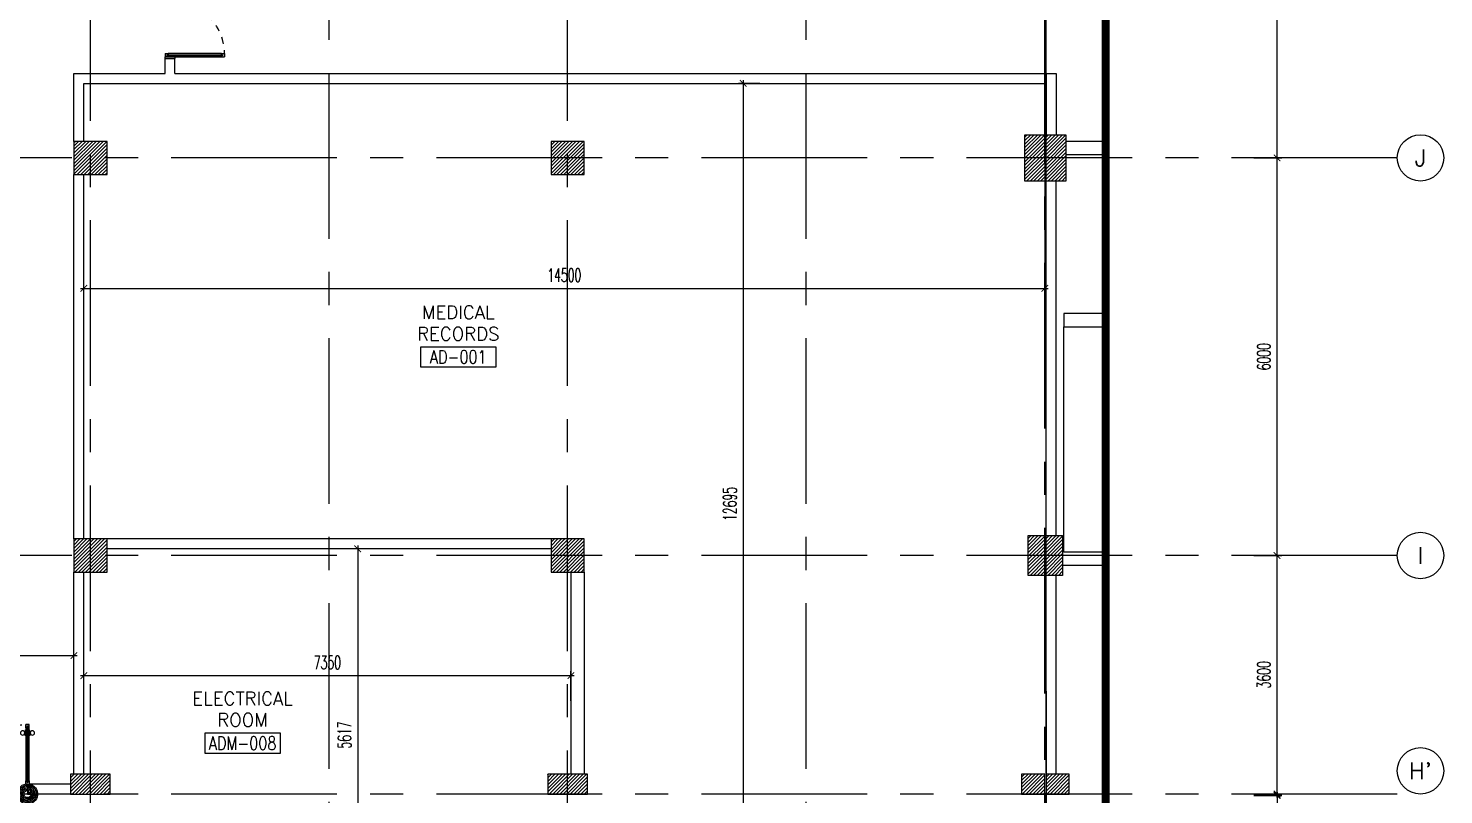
# Model space of a CAD drawing. Extents: x 417819.9 to 417911.9, y 43448 to 43539.2.
# Drawn here: x 417890.56 to 417911.92, y 43494.48 to 43506.05 of the extents above; entities that cross this region are included whole.
import ezdxf
from ezdxf.enums import TextEntityAlignment as Align

# ---------------------------------------------------------------- set-up
doc = ezdxf.new("R2010")
doc.units = 0
doc.header["$MEASUREMENT"] = 0
doc.header["$PDMODE"] = 3
doc.header["$PDSIZE"] = 0.1
for name, pattern in [('CENTER2', [1.125, 0.75, -0.125, 0.125, -0.125]), ('CENTERX2', [4, 2.5, -0.5, 0.5, -0.5]), ('HIDDEN', [0.375, 0.25, -0.125])]:
    doc.linetypes.add(name, pattern=pattern)
doc.layers.get('0').update_dxf_attribs({"linetype": 'CONTINUOUS'})
doc.layers.get('DEFPOINTS').update_dxf_attribs({"linetype": 'CONTINUOUS'})
for name, color, linetype in [('AX', 6, 'CONTINUOUS'), ('AX-CR', 2, 'CONTINUOUS'), ('AX-DIM', 4, 'CONTINUOUS'), ('AX-TXT', 4, 'CONTINUOUS'), ('AXES', 11, 'CENTERX2'), ('COL', 2, 'CONTINUOUS'), ('COUNTER', 2, 'CONTINUOUS'), ('DIM', 4, 'CONTINUOUS'), ('DOOR', 4, 'CONTINUOUS'), ('EJ', 8, 'CONTINUOUS'), ('ELEV', 2, 'CONTINUOUS'), ('HAT', 8, 'CONTINUOUS'), ('RM-BOX', 2, 'CONTINUOUS'), ('RM-NAME', 2, 'CONTINUOUS'), ('RM-NO', 2, 'CONTINUOUS'), ('WALL', 2, 'CONTINUOUS')]:
    doc.layers.add(name, color=color, linetype=linetype)
doc.layers.get('EJ').off()
doc.styles.add('ROMANS', font='ROMANS.shx', dxfattribs={"width": 0.6})
doc.dimstyles.new('STANDARD in', dxfattribs={"dimtxt": 0.2, "dimasz": 0.1, "dimexe": 0.07, "dimexo": 0.05, "dimgap": 0.1, "dimtad": 1, "dimdec": 0, "dimlfac": 1000, "dimzin": 0, "dimdsep": 46, "dimtxsty": 'ROMANS', "dimblk": 'ARCHTICK', "dimcen": 0.05, "dimdle": 0.05, "dimclrd": 4, "dimclre": 4, "dimclrt": 2, "dimadec": 0, "dimazin": 0, "dimtfac": 1, "dimtdec": 0, "dimtmove": 2, "dimatfit": 3, "dimfxl": 0, "dimtolj": 1, "dimtzin": 0, "dimarcsym": 0})
pattern_1 = [(45, (417522.151385, 43455.963322), (-0.0265165043, 0.0265165043), [])]

# ---------------------------------------------------------------- blocks, each defined once
blk = doc.blocks.new('A$C272A55A0')
at = {"layer": 'DOOR', "color": 0, "linetype": 'ByBlock'}
for p, q in [((0, 900), (0, 1050)), ((50, 1050), (0, 1050)), ((0, 900), (25, 900)), ((25, 950), (50, 950)), ((25, 900), (25, 950)), ((75, 900), (25, 900)), ((25, 850), (25, 900)), ((58, 870), (42, 870)), ((42, 870), (42, 850)), ((50, 950), (50, 1050)), ((58, 850), (58, 870)), ((75, 900), (75, 850)), ((1725, 900), (1775, 900)), ((1725, 900), (1725, 850)), ((1742, 870), (1758, 870)), ((1742, 850), (1742, 870)), ((1750, 950), (1750, 1050)), ((1750, 1050), (1800, 1050)), ((1775, 950), (1750, 950)), ((1758, 870), (1758, 850)), ((1775, 900), (1775, 950)), ((1800, 900), (1775, 900)), ((1775, 850), (1775, 900)), ((1800, 1050), (1800, 900)), ((42, 850), (25, 850)), ((75, 850), (58, 850)), ((1725, 850), (1742, 850)), ((1758, 850), (1775, 850)), ((25, 50), (42, 50)), ((25, 50), (25, 0)), ((25, 0), (75, 0)), ((75, 0), (25, 0)), ((42, 50), (42, 30)), ((42, 30), (58, 30)), ((58, 50), (75, 50)), ((58, 50), (58, 30)), ((75, 50), (75, 0)), ((1718, 160), (1709, 160)), ((1709, 95), (1709, 160)), ((1718, 95), (1709, 95)), ((1725, 173), (1718, 173)), ((1718, 173), (1718, 83)), ((1718, 95), (1718, 160)), ((1725, 83), (1718, 83)), ((1742, 50), (1725, 50)), ((1725, 50), (1725, 0)), ((1775, 0), (1725, 0)), ((1725, 0), (1775, 0)), ((1742, 50), (1742, 30)), ((1758, 30), (1742, 30)), ((1775, 50), (1758, 50)), ((1758, 50), (1758, 30)), ((1775, 173), (1782, 173)), ((1775, 83), (1782, 83)), ((1775, 50), (1775, 0)), ((1782, 173), (1782, 83)), ((1782, 160), (1791, 160)), ((1782, 95), (1782, 160)), ((1782, 95), (1791, 95)), ((1791, 95), (1791, 160))]:
    blk.add_line(p, q, dxfattribs=at)
at = {"layer": 'DOOR', "color": 9, "linetype": 'ByBlock'}
for p, q in [((50, 1050), (0, 1010)), ((50, 1050), (0, 937)), ((50, 1050), (37, 950)), ((1750, 1050), (1800, 1010)), ((1750, 1050), (1800, 937)), ((1750, 1050), (1763, 950))]:
    blk.add_line(p, q, dxfattribs=at)
at = {"layer": 'DOOR', "linetype": 'ByBlock'}
for p, q in [((25, 850), (25, 50)), ((42, 850), (42, 50)), ((58, 850), (58, 50)), ((75, 50), (75, 850)), ((1725, 50), (1725, 850)), ((1742, 850), (1742, 50)), ((1758, 850), (1758, 50)), ((1775, 850), (1775, 50))]:
    blk.add_line(p, q, dxfattribs=at)
at = {"layer": 'DOOR', "color": 0, "linetype": 'ByBlock'}
for centre in [(1676, 128), (1824, 128)]:
    blk.add_circle(centre, 32.4, dxfattribs=at)
at = {"layer": 'DOOR', "color": 9, "linetype": 'ByBlock'}
for centre, radius, start, end in [((50, 1050), 54.4, 203.2074, 270), ((50, 1050), 74.4, 227.7764, 270), ((50, 1050), 94.4, 238.0182, 270), ((50, 1050), 114, 244.0838, 257.3774), ((50, 1050), 134, 248.1598, 259.28), ((50, 1050), 154, 251.1053, 256.2858), ((50, 1050), 34.4, 180, 270), ((50, 1050), 14.4, 180, 270), ((1750, 1050), 14.4, 270, 0), ((1750, 1050), 34.4, 270, 0), ((1750, 1050), 54.4, 270, 336.7926), ((1750, 1050), 74.4, 270, 312.2236), ((1750, 1050), 94.4, 270, 301.9818), ((1750, 1050), 114, 282.6226, 295.9162), ((1750, 1050), 134, 280.72, 291.8402), ((1750, 1050), 154, 283.7142, 288.8947)]:
    blk.add_arc(centre, radius, start, end, dxfattribs=at)
at = {"layer": 'DOOR', "linetype": 'HIDDEN', "ltscale": 0.5}
for centre, start, end in [((50, 851), 268.3174, 3.2965), ((1750, 851), 176.7035, 271.6826)]:
    blk.add_arc(centre, 851, start, end, dxfattribs=at)
at = {"layer": 'WALL', "linetype": 'ByBlock'}
blk.add_line((1800, 900), (1800, 1050), dxfattribs=at)
blk = doc.blocks.new('RM1')
at = {"layer": 'RM-BOX'}
blk.add_lwpolyline([(570, -200), (-570, -200), (-570, -500), (570, -500)], close=True, dxfattribs=at)
at = {"layer": 'RM-NAME', "style": 'ROMANS'}
for tag, p in [('ROOMNAME1', (0, 324)), ('ROOMNAME2', (0, 0))]:
    blk.add_attdef(tag, text='', height=200, dxfattribs=at).set_placement(p, align=Align.MIDDLE)
at = {"layer": 'RM-NO', "style": 'ROMANS', "width": 0.8}
blk.add_attdef('ROOMNO', text='', height=200, dxfattribs=at).set_placement((0, -350), align=Align.MIDDLE)
blk = doc.blocks.new('*X62')
at = {"color": 0}
for p, q in [((196689, 41938), (197151, 42401)), ((196689, 41991), (197098, 42401)), ((196689, 42044), (197045, 42401)), ((196689, 42097), (196992, 42401)), ((196689, 42150), (196939, 42401)), ((196689, 42203), (196886, 42401)), ((196689, 42256), (196833, 42401)), ((196689, 42309), (196780, 42401)), ((196689, 42363), (196727, 42401)), ((196704, 41901), (197189, 42385)), ((196757, 41901), (197189, 42332)), ((196810, 41901), (197189, 42279)), ((196863, 41901), (197189, 42226)), ((196916, 41901), (197189, 42173)), ((196970, 41901), (197189, 42120)), ((197023, 41901), (197189, 42067)), ((197076, 41901), (197189, 42014)), ((197129, 41901), (197189, 41961)), ((197182, 41901), (197189, 41908))]:
    blk.add_line(p, q, dxfattribs=at)
blk = doc.blocks.new('COL50')
at = {"layer": 'COL'}
blk.add_lwpolyline([(-250, 250), (-250, -250), (250, -250), (250, 250)], close=True, dxfattribs=at)
blk = doc.blocks.new('*X63')
at = {"color": 0}
for p, q in [((203889, 41926), (204364, 42401)), ((203889, 41979), (204311, 42401)), ((203889, 42032), (204258, 42401)), ((203889, 42085), (204205, 42401)), ((203889, 42138), (204152, 42401)), ((203889, 42191), (204099, 42401)), ((203889, 42244), (204046, 42401)), ((203889, 42297), (203993, 42401)), ((203889, 42350), (203940, 42401)), ((203917, 41901), (204389, 42373)), ((203970, 41901), (204389, 42320)), ((204023, 41901), (204389, 42267)), ((204076, 41901), (204389, 42214)), ((204129, 41901), (204389, 42161)), ((204182, 41901), (204389, 42108)), ((204235, 41901), (204389, 42055)), ((204288, 41901), (204389, 42001)), ((204341, 41901), (204389, 41948))]:
    blk.add_line(p, q, dxfattribs=at)
blk = doc.blocks.new('*X65')
at = {"color": 0}
for p, q in [((203889, 47918), (204371, 48401)), ((203889, 47972), (204318, 48401)), ((203889, 48025), (204265, 48401)), ((203889, 48078), (204212, 48401)), ((203889, 48131), (204159, 48401)), ((203889, 48184), (204106, 48401)), ((203889, 48237), (204053, 48401)), ((203889, 48290), (204000, 48401)), ((203889, 48343), (203947, 48401)), ((203924, 47901), (204389, 48365)), ((203977, 47901), (204389, 48312)), ((204030, 47901), (204389, 48259)), ((204083, 47901), (204389, 48206)), ((204136, 47901), (204389, 48153)), ((204189, 47901), (204389, 48100)), ((204242, 47901), (204389, 48047)), ((204295, 47901), (204389, 47994)), ((204348, 47901), (204389, 47941))]:
    blk.add_line(p, q, dxfattribs=at)
blk = doc.blocks.new('*X76')
at = {"color": 0}
for p, q in [((84179, 47905), (84676, 48401)), ((84179, 47958), (84623, 48401)), ((84179, 48011), (84570, 48401)), ((84179, 48064), (84516, 48401)), ((84179, 48117), (84463, 48401)), ((84179, 48170), (84410, 48401)), ((84179, 48223), (84357, 48401)), ((84179, 48276), (84304, 48401)), ((84179, 48329), (84251, 48401)), ((84179, 48382), (84198, 48401)), ((84229, 47901), (84679, 48352)), ((84282, 47901), (84679, 48299)), ((84335, 47901), (84679, 48246)), ((84388, 47901), (84679, 48193)), ((84441, 47901), (84679, 48139)), ((84494, 47901), (84679, 48086)), ((84547, 47901), (84679, 48033)), ((84600, 47901), (84679, 47980)), ((84653, 47901), (84679, 47927))]:
    blk.add_line(p, q, dxfattribs=at)
blk = doc.blocks.new('C11')
at = {"layer": 'HAT'}
h = blk.add_hatch(dxfattribs=at)
h.set_pattern_fill('ANSI31', color=256, scale=300, style=0)
h.set_pattern_definition([(45, (-383765.23, -62181), (-26.5165043, 26.5165043), [])])
h.paths.add_polyline_path([(-20, 350), (-20, 700), (-320, 700), (-320, 350)])
h.paths.add_polyline_path([(-320, 0), (-20, 0), (-20, 350), (-320, 350)])
h = blk.add_hatch(dxfattribs=at)
h.set_pattern_fill('ANSI31', color=256, scale=300, style=0)
h.set_pattern_definition([(45, (-383445.23, -62181), (-26.5165043, 26.5165043), [])])
h.paths.add_polyline_path([(300, 350), (300, 700), (0, 700), (0, 350)])
h.paths.add_polyline_path([(0, 0), (300, 0), (300, 350), (0, 350)])
at = {"layer": 'COL'}
for points in [[(-20, 700), (-20, 0), (-320, 0), (-320, 700)], [(300, 700), (300, 0), (0, 0), (0, 700)]]:
    blk.add_lwpolyline(points, close=True, dxfattribs=at)
blk = doc.blocks.new('_ARCHTICK')
at = {"color": 0, "linetype": 'ByBlock', "const_width": 0.15}
blk.add_lwpolyline([(-0.5, -0.5), (0.5, 0.5)], dxfattribs=at)
blk = doc.blocks.new('*D411')
at = {"layer": 'DEFPOINTS', "color": 0}
for p in [(417895.925, 43498.194), (417895.529, 43492.577), (417895.967, 43492.577)]:
    blk.add_point(p, dxfattribs=at)
at = {"layer": 'DIM', "color": 4, "lineweight": -2}
for p, q in [((417895.529, 43498.244), (417895.529, 43492.527)), ((417895.875, 43498.194), (417895.459, 43498.194)), ((417895.917, 43492.577), (417895.459, 43492.577))]:
    blk.add_line(p, q, dxfattribs=at)
at = {"layer": 'DIM', "color": 4, "lineweight": -2, "xscale": 0.1, "yscale": 0.1, "zscale": 0.1}
for p, rotation in [((417895.529, 43498.194), 90), ((417895.529, 43492.577), 270)]:
    blk.add_blockref('_ARCHTICK', p, dxfattribs=dict(at, rotation=rotation))
at = {"layer": 'DIM', "color": 2, "insert": (417895.329, 43495.386), "char_height": 0.2, "attachment_point": 5, "rotation": 90, "style": 'ROMANS'}
blk.add_mtext('\\A1;5617', dxfattribs=at)
blk = doc.blocks.new('*D412')
at = {"layer": 'DEFPOINTS', "color": 0}
for p in [(417898.747, 43496.281), (417891.397, 43495.852), (417898.747, 43495.852)]:
    blk.add_point(p, dxfattribs=at)
at = {"layer": 'DIM', "color": 4, "lineweight": -2}
for p, q in [((417891.397, 43495.902), (417891.397, 43496.351)), ((417898.747, 43495.902), (417898.747, 43496.351)), ((417891.347, 43496.281), (417898.797, 43496.281))]:
    blk.add_line(p, q, dxfattribs=at)
at = {"layer": 'DIM', "color": 4, "lineweight": -2, "xscale": 0.1, "yscale": 0.1, "zscale": 0.1, "rotation": 180}
blk.add_blockref('_ARCHTICK', (417891.397, 43496.281), dxfattribs=at)
at = {"layer": 'DIM', "color": 4, "lineweight": -2, "xscale": 0.1, "yscale": 0.1, "zscale": 0.1}
blk.add_blockref('_ARCHTICK', (417898.747, 43496.281), dxfattribs=at)
at = {"layer": 'DIM', "color": 2, "insert": (417895.072, 43496.481), "char_height": 0.2, "attachment_point": 5, "style": 'ROMANS'}
blk.add_mtext('\\A1;7350', dxfattribs=at)
blk = doc.blocks.new('*D415')
at = {"layer": 'DEFPOINTS', "color": 0}
for p in [(417901.647, 43505.219), (417901.345, 43492.524), (417901.647, 43492.524)]:
    blk.add_point(p, dxfattribs=at)
at = {"layer": 'DIM', "color": 4, "lineweight": -2}
for p, q in [((417901.597, 43505.219), (417901.275, 43505.219)), ((417901.345, 43505.269), (417901.345, 43492.474)), ((417901.597, 43492.524), (417901.275, 43492.524))]:
    blk.add_line(p, q, dxfattribs=at)
at = {"layer": 'DIM', "color": 4, "lineweight": -2, "xscale": 0.1, "yscale": 0.1, "zscale": 0.1}
for p, rotation in [((417901.345, 43505.219), 90), ((417901.345, 43492.524), 270)]:
    blk.add_blockref('_ARCHTICK', p, dxfattribs=dict(at, rotation=rotation))
at = {"layer": 'DIM', "color": 2, "insert": (417901.145, 43498.872), "char_height": 0.2, "attachment_point": 5, "rotation": 90, "style": 'ROMANS'}
blk.add_mtext('\\A1;12695', dxfattribs=at)
blk = doc.blocks.new('*D416')
at = {"layer": 'DEFPOINTS', "color": 0}
for p in [(417905.897, 43502.126), (417905.897, 43502.126), (417891.397, 43500.233)]:
    blk.add_point(p, dxfattribs=at)
at = {"layer": 'DIM', "color": 4, "lineweight": -2}
for p, q in [((417891.347, 43502.126), (417905.947, 43502.126)), ((417891.397, 43500.283), (417891.397, 43502.196)), ((417905.897, 43502.176), (417905.897, 43502.196))]:
    blk.add_line(p, q, dxfattribs=at)
at = {"layer": 'DIM', "color": 4, "lineweight": -2, "xscale": 0.1, "yscale": 0.1, "zscale": 0.1, "rotation": 180}
blk.add_blockref('_ARCHTICK', (417891.397, 43502.126), dxfattribs=at)
at = {"layer": 'DIM', "color": 4, "lineweight": -2, "xscale": 0.1, "yscale": 0.1, "zscale": 0.1}
blk.add_blockref('_ARCHTICK', (417905.897, 43502.126), dxfattribs=at)
at = {"layer": 'DIM', "color": 2, "insert": (417898.647, 43502.326), "char_height": 0.2, "attachment_point": 5, "style": 'ROMANS'}
blk.add_mtext('\\A1;14500', dxfattribs=at)
blk = doc.blocks.new('*D433')
at = {"layer": 'DEFPOINTS', "color": 0}
for p in [(417891.247, 43496.584), (417888.147, 43495.825), (417891.247, 43495.825)]:
    blk.add_point(p, dxfattribs=at)
at = {"layer": 'DIM', "color": 4, "lineweight": -2}
for p, q in [((417888.097, 43496.584), (417891.297, 43496.584)), ((417888.147, 43495.875), (417888.147, 43496.654)), ((417891.247, 43495.875), (417891.247, 43496.654))]:
    blk.add_line(p, q, dxfattribs=at)
at = {"layer": 'DIM', "color": 4, "lineweight": -2, "xscale": 0.1, "yscale": 0.1, "zscale": 0.1, "rotation": 180}
blk.add_blockref('_ARCHTICK', (417888.147, 43496.584), dxfattribs=at)
at = {"layer": 'DIM', "color": 4, "lineweight": -2, "xscale": 0.1, "yscale": 0.1, "zscale": 0.1}
blk.add_blockref('_ARCHTICK', (417891.247, 43496.584), dxfattribs=at)
at = {"layer": 'DIM', "color": 2, "insert": (417889.697, 43496.784), "char_height": 0.2, "attachment_point": 5, "style": 'ROMANS'}
blk.add_mtext('\\A1;3100', dxfattribs=at)
blk = doc.blocks.new('fe-door')
at = {"layer": 'DOOR', "color": 0, "linetype": 'ByBlock'}
for p, q in [((-900, 1775), (-900, 1725)), ((-900, 1725), (-900, 1775)), ((-850, 1775), (-900, 1775)), ((-850, 1725), (-900, 1725)), ((-870, 1758), (-870, 1742)), ((-850, 1758), (-870, 1758)), ((-850, 1742), (-870, 1742)), ((-850, 1775), (-850, 1758)), ((-850, 1742), (-850, 1725)), ((-818, 1775), (-818, 1782)), ((-728, 1782), (-818, 1782)), ((-818, 1725), (-818, 1718)), ((-728, 1718), (-818, 1718)), ((-805, 1782), (-805, 1791)), ((-805, 1791), (-740, 1791)), ((-805, 1782), (-740, 1782)), ((-805, 1718), (-805, 1709)), ((-805, 1718), (-740, 1718)), ((-805, 1709), (-740, 1709)), ((-740, 1782), (-740, 1791)), ((-740, 1718), (-740, 1709)), ((-728, 1775), (-728, 1782)), ((-728, 1725), (-728, 1718)), ((-50, 1758), (-50, 1775)), ((-50, 1775), (0, 1775)), ((-30, 1758), (-50, 1758)), ((-50, 1725), (-50, 1742)), ((-50, 1742), (-30, 1742)), ((0, 1725), (-50, 1725)), ((-30, 1742), (-30, 1758)), ((150, 1800), (0, 1800)), ((0, 1800), (0, 1775)), ((0, 1725), (0, 1775)), ((0, 1775), (150, 1775)), ((150, 1775), (150, 1800)), ((0, 75), (0, 25)), ((0, 75), (50, 75)), ((0, 0), (0, 25)), ((0, 25), (50, 25)), ((150, 25), (0, 25)), ((0, 0), (150, 0)), ((30, 58), (30, 42)), ((50, 58), (30, 58)), ((30, 42), (50, 42)), ((50, 75), (50, 58)), ((50, 42), (50, 25)), ((150, 25), (150, 0)), ((850, 58), (850, 75)), ((850, 75), (900, 75)), ((850, 58), (870, 58)), ((850, 25), (850, 42)), ((850, 42), (870, 42)), ((850, 25), (900, 25)), ((870, 42), (870, 58)), ((900, 25), (900, 75)), ((900, 75), (900, 25))]:
    blk.add_line(p, q, dxfattribs=at)
at = {"layer": 'DOOR', "linetype": 'ByBlock'}
for p, q in [((-50, 1775), (-850, 1775)), ((-50, 1758), (-850, 1758)), ((-50, 1742), (-850, 1742)), ((-850, 1725), (-50, 1725)), ((850, 75), (50, 75)), ((50, 58), (850, 58)), ((50, 42), (850, 42)), ((50, 25), (850, 25))]:
    blk.add_line(p, q, dxfattribs=at)
at = {"layer": 'DOOR', "color": 0, "linetype": 'ByBlock'}
for centre in [(-773, 1824), (-773, 1676)]:
    blk.add_circle(centre, 32.4, dxfattribs=at)
at = {"layer": 'DOOR', "linetype": 'HIDDEN', "ltscale": 0.5}
for centre, start, end in [((-49, 1750), 178.3174, 273.2965), ((49, 50), 358.3174, 93.2965)]:
    blk.add_arc(centre, 851, start, end, dxfattribs=at)
at = {"layer": 'WALL'}
for p, q in [((0, 1800), (150, 1800)), ((0, 0), (150, 0))]:
    blk.add_line(p, q, dxfattribs=at)
at = {"layer": 'WALL', "linetype": 'ByBlock'}
blk.add_line((0, 1800), (150, 1800), dxfattribs=at)
blk = doc.blocks.new('AXL')
at = {"layer": 'AX-CR'}
blk.add_circle((-350, 0), 350, dxfattribs=at)
at = {"layer": 'AX-TXT', "style": 'ROMANS'}
blk.add_attdef('AX', text='', height=250, dxfattribs=at).set_placement((-350, 0), align=Align.MIDDLE)
blk = doc.blocks.new('*D470')
at = {"layer": 'AX-DIM', "color": 4, "linetype": 'ByBlock', "lineweight": -2}
for p, q in [((417909.052, 43498.094), (417909.472, 43498.094)), ((417909.402, 43494.444), (417909.402, 43498.144)), ((417909.052, 43494.494), (417909.472, 43494.494))]:
    blk.add_line(p, q, dxfattribs=at)
at = {"layer": 'DEFPOINTS', "color": 0, "linetype": 'ByBlock'}
for p in [(417909.002, 43498.094), (417909.402, 43498.094), (417909.002, 43494.494)]:
    blk.add_point(p, dxfattribs=at)
at = {"layer": 'AX-DIM', "color": 4, "linetype": 'ByBlock', "lineweight": -2, "xscale": 0.1, "yscale": 0.1, "zscale": 0.1}
for p, rotation in [((417909.402, 43498.094), 90), ((417909.402, 43494.494), 270)]:
    blk.add_blockref('_ARCHTICK', p, dxfattribs=dict(at, rotation=rotation))
at = {"layer": 'AX-DIM', "color": 2, "linetype": 'ByBlock', "insert": (417909.202, 43496.294), "char_height": 0.2, "attachment_point": 5, "rotation": 90, "style": 'ROMANS'}
blk.add_mtext('\\A1;3600', dxfattribs=at)
blk = doc.blocks.new('*D478')
at = {"layer": 'AX-DIM', "color": 4, "linetype": 'ByBlock', "lineweight": -2}
for p, q in [((417909.052, 43511.294), (417909.472, 43511.294)), ((417909.402, 43504.044), (417909.402, 43511.344)), ((417909.052, 43504.094), (417909.472, 43504.094))]:
    blk.add_line(p, q, dxfattribs=at)
at = {"layer": 'DEFPOINTS', "color": 0, "linetype": 'ByBlock'}
for p in [(417909.002, 43511.294), (417909.402, 43511.294), (417909.002, 43504.094)]:
    blk.add_point(p, dxfattribs=at)
at = {"layer": 'AX-DIM', "color": 4, "linetype": 'ByBlock', "lineweight": -2, "xscale": 0.1, "yscale": 0.1, "zscale": 0.1}
for p, rotation in [((417909.402, 43511.294), 90), ((417909.402, 43504.094), 270)]:
    blk.add_blockref('_ARCHTICK', p, dxfattribs=dict(at, rotation=rotation))
at = {"layer": 'AX-DIM', "color": 2, "linetype": 'ByBlock', "insert": (417909.202, 43507.694), "char_height": 0.2, "attachment_point": 5, "rotation": 90, "style": 'ROMANS'}
blk.add_mtext('\\A1;7200', dxfattribs=at)
blk = doc.blocks.new('*D479')
at = {"layer": 'AX-DIM', "color": 4, "linetype": 'ByBlock', "lineweight": -2}
for p, q in [((417909.052, 43504.094), (417909.472, 43504.094)), ((417909.402, 43498.044), (417909.402, 43504.144)), ((417909.052, 43498.094), (417909.472, 43498.094))]:
    blk.add_line(p, q, dxfattribs=at)
at = {"layer": 'DEFPOINTS', "color": 0, "linetype": 'ByBlock'}
for p in [(417909.002, 43504.094), (417909.402, 43504.094), (417909.002, 43498.094)]:
    blk.add_point(p, dxfattribs=at)
at = {"layer": 'AX-DIM', "color": 4, "linetype": 'ByBlock', "lineweight": -2, "xscale": 0.1, "yscale": 0.1, "zscale": 0.1}
for p, rotation in [((417909.402, 43504.094), 90), ((417909.402, 43498.094), 270)]:
    blk.add_blockref('_ARCHTICK', p, dxfattribs=dict(at, rotation=rotation))
at = {"layer": 'AX-DIM', "color": 2, "linetype": 'ByBlock', "insert": (417909.202, 43501.094), "char_height": 0.2, "attachment_point": 5, "rotation": 90, "style": 'ROMANS'}
blk.add_mtext('\\A1;6000', dxfattribs=at)
blk = doc.blocks.new('*D483')
at = {"layer": 'AX-DIM', "color": 4, "linetype": 'ByBlock', "lineweight": -2}
for p, q in [((417909.052, 43494.474), (417909.472, 43494.474)), ((417909.402, 43494.524), (417909.402, 43488.424)), ((417909.052, 43488.474), (417909.472, 43488.474))]:
    blk.add_line(p, q, dxfattribs=at)
at = {"layer": 'DEFPOINTS', "color": 0, "linetype": 'ByBlock'}
for p in [(417909.002, 43494.474), (417909.002, 43488.474), (417909.402, 43488.474)]:
    blk.add_point(p, dxfattribs=at)
at = {"layer": 'AX-DIM', "color": 4, "linetype": 'ByBlock', "lineweight": -2, "xscale": 0.1, "yscale": 0.1, "zscale": 0.1}
for p, rotation in [((417909.402, 43494.474), 90), ((417909.402, 43488.474), 270)]:
    blk.add_blockref('_ARCHTICK', p, dxfattribs=dict(at, rotation=rotation))
at = {"layer": 'AX-DIM', "color": 2, "linetype": 'ByBlock', "insert": (417909.202, 43491.474), "char_height": 0.2, "attachment_point": 5, "rotation": 90, "style": 'ROMANS'}
blk.add_mtext('\\A1;6000', dxfattribs=at)

msp = doc.modelspace()

# ---------------------------------------------------------------- hatches: boundary and pattern name
at = {"layer": 'HAT'}
h = msp.add_hatch(dxfattribs=at)
h.set_pattern_fill('ANSI31', color=256, scale=0.3, style=0)
h.set_pattern_definition(pattern_1)
h.paths.add_polyline_path([(417905.8966, 43498.3943), (417905.6466, 43498.3943), (417905.6466, 43498.0943), (417905.8966, 43498.0943)])
h.paths.add_polyline_path([(417905.8966, 43498.0943), (417905.6466, 43498.0943), (417905.6466, 43497.7943), (417905.8966, 43497.7943)])
h = msp.add_hatch(dxfattribs=at)
h.set_pattern_fill('ANSI31', color=256, scale=0.3, style=0)
h.set_pattern_definition([(45, (417522.421385, 43455.963322), (-0.0265165043, 0.0265165043), [])])
h.paths.add_polyline_path([(417906.1666, 43498.3943), (417905.9166, 43498.3943), (417905.9166, 43498.0943), (417906.1666, 43498.0943)])
h.paths.add_polyline_path([(417906.1666, 43498.0943), (417905.9166, 43498.0943), (417905.9166, 43497.7943), (417906.1666, 43497.7943)])
h = msp.add_hatch(dxfattribs=at)
h.set_pattern_fill('ANSI31', color=256, scale=0.3, style=0)
h.set_pattern_definition([(45, (417532.951385, 43455.963322), (-0.0265165043, 0.0265165043), [])])
h.paths.add_polyline_path([(417891.4966, 43494.4943), (417891.4966, 43494.7943), (417891.1966, 43494.7943), (417891.1966, 43494.4943)])
h.paths.add_polyline_path([(417891.7966, 43494.4943), (417891.7966, 43494.7943), (417891.4966, 43494.7943), (417891.4966, 43494.4943)])
h = msp.add_hatch(dxfattribs=at)
h.set_pattern_fill('ANSI31', color=256, scale=0.3, style=0)
h.set_pattern_definition([(45, (417540.151385, 43455.963322), (-0.0265165043, 0.0265165043), [])])
h.paths.add_polyline_path([(417898.6966, 43494.4943), (417898.6966, 43494.7943), (417898.3966, 43494.7943), (417898.3966, 43494.4943)])
h.paths.add_polyline_path([(417898.9966, 43494.4943), (417898.9966, 43494.7943), (417898.6966, 43494.7943), (417898.6966, 43494.4943)])
h = msp.add_hatch(dxfattribs=at)
h.set_pattern_fill('ANSI31', color=256, scale=0.3, style=0)
h.set_pattern_definition(pattern_1)
h.paths.add_polyline_path([(417905.5466, 43494.4943), (417905.8966, 43494.4943), (417905.8966, 43494.7943), (417905.5466, 43494.7943)])
h = msp.add_hatch(dxfattribs=at)
h.set_pattern_fill('ANSI31', color=256, scale=0.3, style=0)
h.set_pattern_definition([(45, (417522.521385, 43455.963322), (-0.0265165043, 0.0265165043), [])])
h.paths.add_polyline_path([(417905.9166, 43494.4943), (417906.2666, 43494.4943), (417906.2666, 43494.7943), (417905.9166, 43494.7943)])

# ---------------------------------------------------------------- linework, layer by layer
at = {"layer": 'AXES'}
for p, q in [((417891.4966, 43448.6529), (417891.4966, 43538.4875)), ((417898.6966, 43448.6529), (417898.6966, 43538.4875)), ((417905.8966, 43460.01), (417905.8966, 43538.1375)), ((417905.9166, 43460.01), (417905.9166, 43538.1375)), ((417895.0966, 43466.8743), (417895.0966, 43525.6943)), ((417902.2966, 43466.8743), (417902.2966, 43525.6943)), ((417911.2163, 43504.0943), (417889.6966, 43504.0943)), ((417911.2163, 43498.0943), (417889.6966, 43498.0943)), ((417911.2163, 43494.4943), (417889.6966, 43494.4943))]:
    msp.add_line(p, q, dxfattribs=at)
at = {"layer": 'COL'}
for points in [[(417906.8165, 43504.3443), (417906.2166, 43504.3443), (417906.2166, 43504.1443), (417906.8165, 43504.1443)], [(417906.8165, 43501.7443), (417906.1866, 43501.7443), (417906.1866, 43501.5443), (417906.8165, 43501.5443)]]:
    msp.add_lwpolyline(points, dxfattribs=at)
for points in [[(417891.2466, 43498.3443), (417891.2466, 43497.8443), (417891.7466, 43497.8443), (417891.7466, 43498.3443)], [(417905.8966, 43498.3943), (417905.8966, 43497.7943), (417905.6466, 43497.7943), (417905.6466, 43498.3943)], [(417906.1666, 43498.3943), (417906.1666, 43497.7943), (417905.9166, 43497.7943), (417905.9166, 43498.3943)], [(417891.7966, 43494.7943), (417891.1966, 43494.7943), (417891.1966, 43494.4943), (417891.7966, 43494.4943)], [(417898.9966, 43494.7943), (417898.3966, 43494.7943), (417898.3966, 43494.4943), (417898.9966, 43494.4943)], [(417905.5466, 43494.7943), (417905.5466, 43494.4943), (417905.8966, 43494.4943), (417905.8966, 43494.7943)], [(417905.9166, 43494.7943), (417905.9166, 43494.4943), (417906.2666, 43494.4943), (417906.2666, 43494.7943)]]:
    msp.add_lwpolyline(points, close=True, dxfattribs=at)
at = {"layer": 'COUNTER'}
msp.add_line((417905.8966, 43503.7443), (417905.8966, 43501.2193), dxfattribs=at)
at = {"layer": 'ELEV', "linetype": 'CENTER2', "const_width": 0.12}
msp.add_lwpolyline([(417906.8165, 43461.0859), (417906.8165, 43528.0943)], dxfattribs=at)
at = {"layer": 'WALL'}
for p, q in [((417892.6216, 43505.3693), (417892.6216, 43505.5943)), ((417892.6216, 43505.5943), (417892.7716, 43505.5943)), ((417892.7716, 43505.3693), (417892.7716, 43505.5943)), ((417891.2466, 43504.3443), (417891.2466, 43505.3693)), ((417891.2466, 43505.3693), (417892.6216, 43505.3693)), ((417891.2466, 43504.3443), (417891.2466, 43505.3693)), ((417891.2466, 43505.3693), (417892.0966, 43505.3693)), ((417892.7716, 43505.3693), (417906.0666, 43505.3693)), ((417905.8966, 43504.3443), (417905.8966, 43505.3693)), ((417905.9166, 43505.3693), (417905.9166, 43504.4443)), ((417906.0666, 43505.3693), (417906.0666, 43504.4443)), ((417891.3966, 43505.2193), (417905.8966, 43505.2193)), ((417891.3966, 43504.3443), (417891.3966, 43505.2193)), ((417891.3966, 43504.3443), (417891.3966, 43505.2193)), ((417891.2466, 43498.3443), (417891.2466, 43503.8443)), ((417891.2466, 43498.3443), (417891.2466, 43503.8443)), ((417891.3966, 43498.3443), (417891.3966, 43503.8443)), ((417905.9166, 43498.3943), (417905.9166, 43503.7443)), ((417906.0666, 43498.3943), (417906.0666, 43503.7443)), ((417906.1866, 43498.1443), (417906.1866, 43501.5443)), ((417906.0666, 43498.3943), (417906.0666, 43500.1943)), ((417898.4466, 43498.3443), (417891.7466, 43498.3443)), ((417898.4466, 43498.1943), (417891.7466, 43498.1943)), ((417906.8165, 43498.1443), (417906.1866, 43498.1443)), ((417891.2466, 43494.7943), (417891.2466, 43497.8443)), ((417891.3966, 43496.4743), (417891.3966, 43497.8443)), ((417891.3966, 43494.7943), (417891.3966, 43497.8443)), ((417898.7466, 43497.8443), (417898.7466, 43494.7943)), ((417898.9466, 43497.8443), (417898.9466, 43494.7943)), ((417906.8165, 43497.9443), (417906.1666, 43497.9443)), ((417905.9166, 43494.7943), (417905.9166, 43497.7943)), ((417905.9166, 43494.7943), (417905.9166, 43497.7943)), ((417906.0666, 43494.7943), (417906.0666, 43497.7943)), ((417905.9166, 43496.0443), (417905.9166, 43488.7243)), ((417891.1966, 43494.6443), (417890.5966, 43494.6443)), ((417890.5966, 43494.6443), (417890.5966, 43494.4943)), ((417890.5966, 43494.6443), (417890.5966, 43494.4943)), ((417891.2466, 43494.4943), (417890.5966, 43494.4943)), ((417891.2466, 43494.4943), (417890.5966, 43494.4943))]:
    msp.add_line(p, q, dxfattribs=at)

# ---------------------------------------------------------------- block references
at = {"layer": 'AX', "xscale": 0.001000000047497451, "yscale": 0.0009999999892897904, "zscale": 0.001}
for p, values in [((417911.9163, 43504.0943), {'AX': 'J'}), ((417911.9163, 43498.0943), {'AX': 'I'}), ((417911.9163, 43494.8443), {'AX': "H'"})]:
    msp.add_blockref('AXL', p, dxfattribs=at).add_auto_attribs(values)
at = {"layer": 'COL', "xscale": 0.001000000047497451, "yscale": 0.0009999999892897904, "zscale": 0.001}
for p in [(417891.4966, 43504.0943), (417898.6966, 43504.0943), (417898.6966, 43498.0943)]:
    msp.add_blockref('COL50', p, dxfattribs=at)
at = {"layer": 'DIM', "xscale": 0.001000000047497451, "yscale": 0.0009999999892897904, "zscale": 0.001}
msp.add_blockref('fe-door', (417892.6216, 43505.5943), dxfattribs=at)
at = {"layer": 'DOOR', "color": 0, "xscale": -0.001000000047497451, "yscale": 0.0009999999892897904, "zscale": 0.001, "rotation": 180}
msp.add_blockref('A$C272A55A0', (417888.7966, 43495.5447), dxfattribs=at)
at = {"layer": 'EJ', "color": 2, "linetype": 'ByBlock', "xscale": 0.001000000047497451, "yscale": 0.0009999999892897904, "zscale": 0.001}
msp.add_blockref('C11', (417905.9166, 43503.7443), dxfattribs=at)
at = {"layer": 'HAT', "xscale": 0.001000000047497451, "yscale": 0.0009999999892897904, "zscale": 0.001}
for name, p in [('*X76', (417807.0674, 43455.9433)), ('*X65', (417694.5581, 43455.9433)), ('*X62', (417694.5581, 43455.9433)), ('*X63', (417694.5581, 43455.9433))]:
    msp.add_blockref(name, p, dxfattribs=at)
msp.add_blockref('RM1', (417897.0468, 43501.4406), dxfattribs=at).add_auto_attribs({'ROOMNO': 'AD-001', 'ROOMNAME2': 'RECORDS', 'ROOMNAME1': 'MEDICAL'})
at = {"layer": 'WALL', "xscale": 0.001000000047497451, "yscale": 0.0009999999892897904, "zscale": 0.001}
msp.add_blockref('RM1', (417893.7926, 43495.6125), dxfattribs=at).add_auto_attribs({'ROOMNO': 'ADM-008', 'ROOMNAME2': 'ROOM', 'ROOMNAME1': 'ELECTRICAL'})

# ---------------------------------------------------------------- dimensions: what is measured, and where the dimension line sits
at = {"layer": 'AX-DIM', "linetype": 'ByBlock'}
for base, p1, p2, picture, middle in [((417909.4023, 43511.2943), (417909.0023, 43504.0943), (417909.0023, 43511.2943), '*D478', (417909.2023, 43507.6943)), ((417909.4023, 43504.0943), (417909.0023, 43498.0943), (417909.0023, 43504.0943), '*D479', (417909.2023, 43501.0943)), ((417909.4023, 43498.0943), (417909.0023, 43494.4943), (417909.0023, 43498.0943), '*D470', (417909.2023, 43496.2943)), ((417909.4023, 43488.4743), (417909.0023, 43494.4743), (417909.0023, 43488.4743), '*D483', (417909.2023, 43491.4743))]:
    dim = msp.add_linear_dim(base=base, p1=p1, p2=p2, angle=90, dimstyle='STANDARD in', dxfattribs=at)
    dim.commit()
    dim.dimension.update_dxf_attribs({"geometry": picture, "text_midpoint": middle})
at = {"layer": 'DIM'}
for base, p1, p2, picture, middle in [((417901.3455, 43492.5243), (417901.6466, 43505.2193), (417901.6466, 43492.5243), '*D415', (417901.1455, 43498.8718)), ((417895.5288, 43492.5772), (417895.9252, 43498.1943), (417895.9669, 43492.5772), '*D411', (417895.3288, 43495.3858))]:
    dim = msp.add_linear_dim(base=base, p1=p1, p2=p2, angle=90, dimstyle='STANDARD in', dxfattribs=at)
    dim.commit()
    dim.dimension.update_dxf_attribs({"geometry": picture, "text_midpoint": middle})
for base, p1, p2, picture, middle in [((417905.8966, 43502.1265), (417891.3966, 43500.233), (417905.8966, 43502.1265), '*D416', (417898.6466, 43502.3265)), ((417891.2466, 43496.5843), (417888.1466, 43495.8246), (417891.2466, 43495.8246), '*D433', (417889.6966, 43496.7843)), ((417898.7466, 43496.2809), (417891.3966, 43495.8522), (417898.7466, 43495.8522), '*D412', (417895.0716, 43496.4809))]:
    dim = msp.add_linear_dim(base=base, p1=p1, p2=p2, dimstyle='STANDARD in', dxfattribs=at)
    dim.commit()
    dim.dimension.update_dxf_attribs({"geometry": picture, "text_midpoint": middle})

doc.saveas('drawing.dxf')
